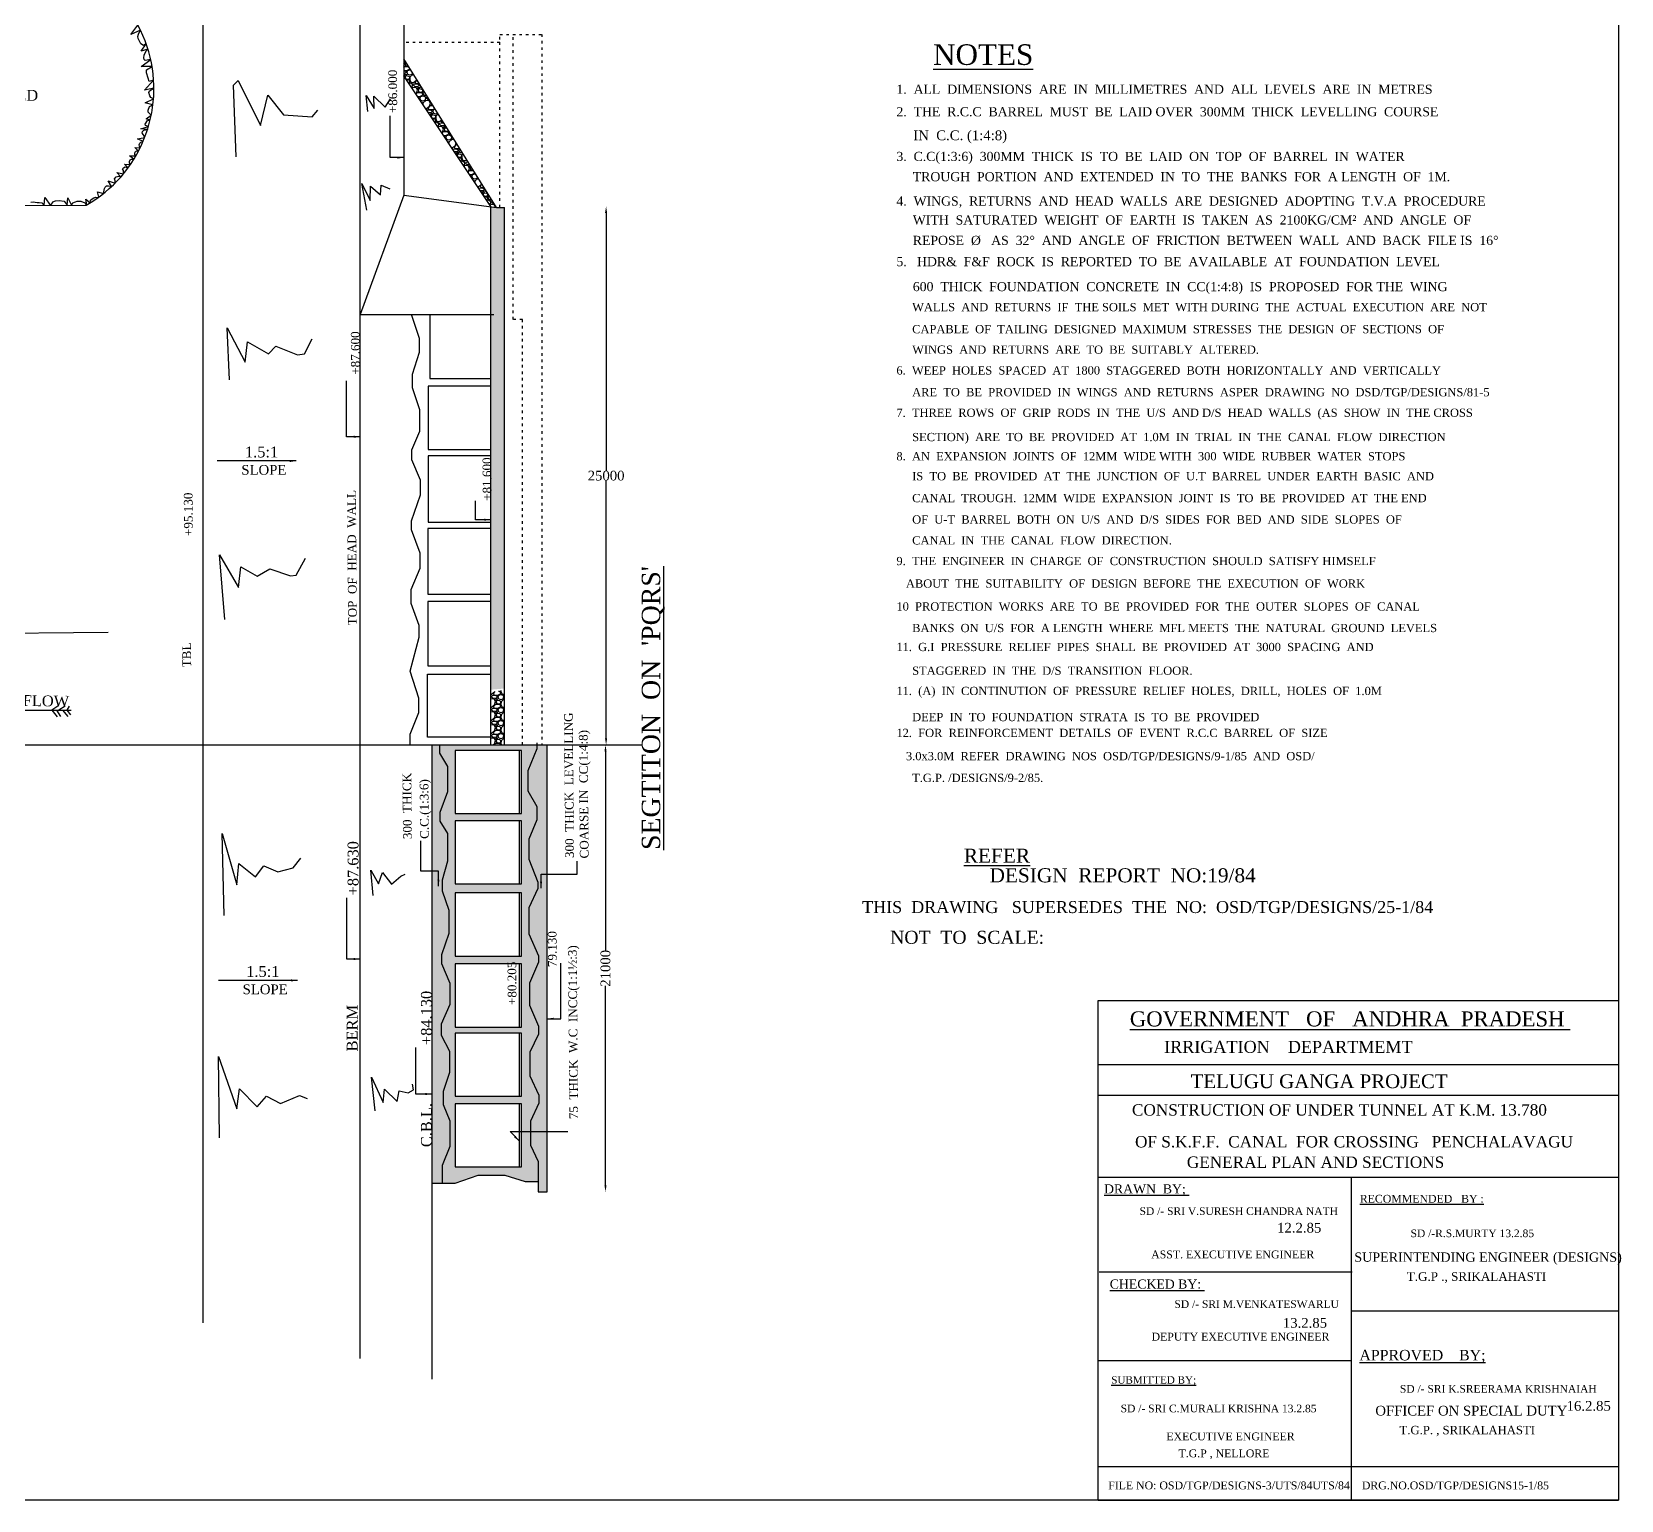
# Model space of a CAD drawing. Header units: millimetres. Extents: x -5026 to 211262, y 3161 to 110917.
# Drawn here: x 137974 to 211262, y 3161 to 70873 of the extents above; entities that cross this region are included whole.
import ezdxf

# ---------------------------------------------------------------- set-up
doc = ezdxf.new("R2010")
doc.units = ezdxf.units.MM
doc.header["$MEASUREMENT"] = 0
doc.linetypes.add('ACAD_ISO03W100', pattern=[30, 12, -18])
for name, color, linetype in [('DIM', 5, 'Continuous'), ('DWG.LINE', 10, 'Continuous'), ('HATCH', 2, 'Continuous'), ('TEXT', 7, 'Continuous')]:
    doc.layers.add(name, color=color, linetype=linetype)
doc.layers.add('DO LINE', color=3, linetype='Continuous', plot=False)
doc.layers.add('TITLE', color=7, linetype='Continuous', lineweight=30)
doc.styles.get("Standard").update_dxf_attribs({"font": 'TIMES.TTF', "height": 450})
doc.dimstyles.get("Standard").update_dxf_attribs({"dimtxt": 450, "dimasz": 300, "dimexe": 0.18, "dimexo": 0.0625, "dimgap": 0.09, "dimtad": 0, "dimtih": 1, "dimtoh": 1, "dimdec": 0, "dimzin": 0, "dimdsep": 46, "dimtxsty": 'Standard', "dimcen": 300, "dimclre": 256, "dimclrt": 4, "dimadec": 0, "dimazin": 0, "dimtfac": 1, "dimtdec": 0, "dimtofl": 0, "dimtmove": 0, "dimatfit": 3, "dimfxl": 5, "dimfxlon": 1, "dimtolj": 1, "dimtzin": 0, "dimarcsym": 0})
pattern_1 = [(50, (0, 0), (573.8081, -50.2017), [60, -660]), (355, (0, 0), (-111.001, 601.7537), [48, -528]), (100.4514, (47.8, -4.2), (462.8075, 551.5516), [50.9922, -560.9137]), (46.1842, (0, 160), (853.7928, -132.4152), [90, -990]), (96.6356, (71.15, 149), (747.73, 779.2943), [76.4882, -841.3704]), (351.1842, (0, 160), (747.7296, 779.295), [72, -792]), (21, (80, 120), (477.5256, -322.0951), [60, -660]), (326, (80, 120), (194.6523, 580.12), [48, -528]), (71.4514, (119.8, 93.16), (672.1781, 258.0244), [50.9922, -560.9137]), (37.5, (0, 0), (9.72788, 266.31508), [0, -521.6, 0, -536, 0, -530]), (7.5, (0, 0), (210.45563, 315.52937), [0, -305.6, 0, -509.6, 0, -202]), (327.5, (-178.4, 0), (427.05795, -18.0439), [0, -200, 0, -624, 0, -828]), (317.5, (-258.4, 0), (466.5489, 80.084), [0, -260, 0, -414.4, 0, -588])]
pattern_2 = [(228.0128, (432, 600), (-4799.998939, -5400.000805), [80.7216, -7991.4528]), (184.9697, (378, 540), (7200.000631, 599.9947842), [138.5208, -13713.555]), (132.5104, (240, 528), (5999.994431, -6600.005204), [97.6728, -9669.6192]), (267.2737, (6, 378), (599.9976106, 12000.000177), [126.1428, -12488.1348]), (292.8337, (0, 252), (-3000.0059433, 7199.997847), [123.693, -12245.6238]), (357.2737, (48, 138), (-12000.000177, 599.9976106), [126.1428, -12488.1348]), (37.6942, (174, 132), (-7800.0044074, -5999.994243), [166.8174, -16514.9094]), (72.2553, (306, 234), (4200.0064576, 13199.9977387), [157.4928, -15591.7926]), (121.4296, (354, 384), (-4800.0049405, 7799.997022), [126.57, -12530.4438]), (175.2364, (288, 492), (6600.000568, -599.99492), [144.4992, -7080.4578]), (222.3974, (144, 504), (-7200.0044106, -6599.9952492), [186.8688, -18500.025]), (138.8141, (600, 372), (-4200.001768, 3599.998388), [63.7806, -6314.3064]), (171.4692, (552, 414), (7799.998971, -1200.004746), [121.3422, -12012.9066]), (225, (432, 432), (-7e-14, -600.0002), [84.8526, -763.6752]), (203.1986, (390, 504), (2999.99984, 1200.000795), [45.6948, -4523.769]), (291.8014, (348, 486), (-599.999946, 1800.000164), [64.6218, -3166.4772]), (30.9638, (372, 426), (1799.998813, 1200.00149), [104.9574, -3393.6138]), (161.5651, (462, 480), (1200.00026, -599.99904), [75.8946, -1821.4722]), (16.3895, (0, 486), (6000.001319, 1799.995626), [106.32, -10525.707]), (70.3462, (102, 516), (-2399.997148, -6600.001281), [89.1966, -8830.4448]), (293.1986, (462, 600), (-1200.000795, 2999.99984), [91.389, -4478.0748]), (343.6105, (498, 516), (-6000.001319, 1799.995626), [106.32, -10525.707]), (339.444, (0, 114), (-3000.001107, 1199.997598), [102.528, -5023.8744]), (294.7751, (96, 78), (-2999.995314, 6600.002053), [85.9068, -8504.7858]), (66.8014, (468, 0), (1200.000795, 2999.99984), [91.389, -4478.0748]), (17.354, (504, 84), (-7800.0012115, -2399.996701), [100.5786, -9957.2544]), (69.444, (174, 0), (-1199.997598, -3000.001107), [51.264, -5075.1384]), (101.3099, (432, 0), (-599.99858, 2400.00045), [30.594, -3028.8174]), (165.9638, (426, 30), (1800.00033, -599.99883), [123.693, -2350.17]), (186.009, (306, 60), (5999.9998505, 599.9995905), [114.63, -11348.3538]), (303.6901, (372, 372), (-600.0008, 1199.99973), [86.5332, -2076.7974]), (353.1572, (420, 300), (10199.9996193, -1200.0047988), [151.0764, -14956.5378]), (60.9454, (570, 282), (-2400.000016, -4200.00023), [61.7736, -6115.6044]), (90, (600, 336), (-600, 600), [36, -564]), (120.2564, (294, 78), (2399.996932, -4200.001474), [83.3544, -8252.112]), (48.0128, (252, 150), (4799.998939, 5400.000805), [161.4432, -7910.7312]), (0, (360, 270), (600, 600), [156, -444]), (325.3048, (516, 270), (-5999.996555, 4200.005166), [94.8684, -9391.9644]), (254.0546, (594, 216), (-599.999934, -2400.000076), [87.3612, -4280.7048]), (207.646, (570, 132), (-11399.9974843, -6000.004628), [142.239, -14081.6844]), (175.4261, (444, 66), (-7800.000335, 599.9968807), [150.4794, -14897.4444])]

# ---------------------------------------------------------------- blocks, each defined once
blk = doc.blocks.new('*D109')
at = {"layer": 'Defpoints', "color": 0, "linetype": 'ByBlock', "ltscale": 0.2}
for p in [(164455, 62820), (164455, 37989), (164455, 37989)]:
    blk.add_point(p, dxfattribs=at)
at = {"layer": 'DIM', "lineweight": -2, "ltscale": 0.2}
blk.add_line((164455, 62820), (164455, 62820), dxfattribs=at)
at = {"layer": 'DIM', "color": 0, "linetype": 'ByBlock', "lineweight": -2, "ltscale": 0.2}
for p, q in [((164455, 62520), (164455, 50633)), ((164455, 38289), (164455, 50176))]:
    blk.add_line(p, q, dxfattribs=at)
at = {"layer": 'DIM', "linetype": 'ByBlock', "lineweight": -2, "ltscale": 0.2}
blk.add_line((164455, 37989), (164455, 37989), dxfattribs=at)
at = {"layer": 'DIM', "color": 0, "linetype": 'ByBlock', "ltscale": 0.2}
for points in [[(164405, 62520), (164505, 62520), (164455, 62820)], [(164405, 38289), (164505, 38289), (164455, 37989)]]:
    blk.add_solid(points, dxfattribs=at)
at = {"layer": 'DIM', "color": 4, "linetype": 'ByBlock', "ltscale": 0.2, "insert": (164455, 50404), "char_height": 450, "attachment_point": 5}
blk.add_mtext('\\A1;25000', dxfattribs=at)
blk = doc.blocks.new('*D110')
at = {"layer": 'Defpoints', "color": 0, "linetype": 'ByBlock', "ltscale": 0.2}
for p in [(164455, 37989), (164427, 17386), (164455, 17386)]:
    blk.add_point(p, dxfattribs=at)
at = {"layer": 'DIM', "lineweight": -2, "ltscale": 0.2}
blk.add_line((164432, 37989), (164427, 37989), dxfattribs=at)
at = {"layer": 'DIM', "color": 0, "linetype": 'ByBlock', "lineweight": -2, "ltscale": 0.2}
for p, q in [((164427, 37689), (164427, 28499)), ((164427, 17686), (164427, 26876))]:
    blk.add_line(p, q, dxfattribs=at)
at = {"layer": 'DIM', "linetype": 'ByBlock', "lineweight": -2, "ltscale": 0.2}
blk.add_line((164432, 17386), (164427, 17386), dxfattribs=at)
at = {"layer": 'DIM', "color": 0, "linetype": 'ByBlock', "ltscale": 0.2}
for points in [[(164377, 37689), (164477, 37689), (164427, 37989)], [(164377, 17686), (164477, 17686), (164427, 17386)]]:
    blk.add_solid(points, dxfattribs=at)
at = {"layer": 'DIM', "color": 4, "linetype": 'ByBlock', "ltscale": 0.2, "insert": (164427, 27687), "char_height": 450, "attachment_point": 5, "rotation": 90}
blk.add_mtext('\\A1;21000', dxfattribs=at)

msp = doc.modelspace()

# ---------------------------------------------------------------- hatches: boundary and pattern name
at = {"layer": 'HATCH', "linetype": 'ByBlock', "ltscale": 0.2}
h = msp.add_hatch(dxfattribs=at)
h.set_pattern_fill('GRAVEL', color=256, scale=600, style=0)
h.set_pattern_definition(pattern_2)
h.paths.add_polyline_path([(155126.2, 69626), (155126.2, 68839.8), (159133, 62809.9), (159393.9, 62775.9)])
h = msp.add_hatch(dxfattribs=at)
h.set_pattern_fill('GRAVEL', color=256, scale=600, style=0)
h.set_pattern_definition(pattern_2)
h.paths.add_polyline_path([(159777.5, 61961.4), (159777.5, 62775.9), (159393.9, 62775.9), (159133, 62809.9), (159133, 56088), (159777.5, 56290.3)])
h.paths.add_polyline_path([(159777.5, 56290.3), (159133, 56088), (159133, 46640.1), (159777.5, 46718.6)])
h.paths.add_polyline_path([(159777.5, 46718.6), (159133, 46640.1), (159133, 40533.6), (159777.5, 40589.2)])
h.paths.add_polyline_path([(159283, 49145.3), (159265.5, 51306.2), (158654.7, 51301.2), (158672.2, 49140.4)], flags=9)
h = msp.add_hatch(dxfattribs=at)
h.set_pattern_fill('GRAVEL', color=256, scale=600, style=0)
h.set_pattern_definition(pattern_2)
h.paths.add_polyline_path([(159777.5, 40520.8), (159133, 40411.9), (159133, 37989.3), (159777.5, 37989.3)])
h = msp.add_hatch(dxfattribs=at)
h.set_pattern_fill('AR-CONC', color=256, scale=80, style=0)
h.set_pattern_definition(pattern_1)
h.paths.add_polyline_path([(157196.5, 29300.5), (157196.5, 30368.8), (156888.7, 31261.2), (156888.7, 31754.6), (157138, 32634), (157138, 33910.5), (156781.6, 34468.3), (156781.6, 34874.2), (157147.2, 35822.8), (157147.2, 36997.4), (156770.7, 37613.4), (156770.7, 37989.3), (156419.2, 37989.3), (156419.2, 17777.5), (156897.8, 17777.5), (156897.8, 18596.8), (157247.3, 19470.7), (157247.3, 20655.9), (156939.4, 21404.1), (156939.4, 22004.7), (157239.2, 22882.8), (157239.2, 23862.9), (156851.9, 24599.4), (156851.9, 25112.4), (157247.4, 26025), (157247.4, 27002.2), (156859.2, 27912.5), (156859.2, 28309.7)])
h.paths.add_polyline_path([(156859.2, 28309.7), (156859.2, 27912.5), (157247.4, 27002.2), (157247.4, 26025), (156851.9, 25112.4), (156851.9, 24599.4), (157239.2, 23862.9), (157239.2, 22882.8), (156939.4, 22004.7), (156939.4, 21404.1), (157247.3, 20655.9), (157247.3, 19470.7), (156897.8, 18596.8), (156897.8, 17777.5), (157496.2, 17777.5), (158556.7, 18148.5), (159787.3, 18148.5), (160718.2, 17853.2), (161329.3, 17853.2), (161329.3, 18775.4), (160967.5, 19528.5), (160967.5, 20640.9), (161350.7, 21476.7), (161350.7, 21838.1), (160933, 22731.7), (160933, 23823), (161343.4, 24650.8), (161343.4, 25017.8), (160919.1, 25987.3), (160919.1, 27005.2), (161339.7, 27968.6), (161339.7, 28263.7), (160891.3, 29270.4), (160891.3, 30471.8), (161314.3, 31361.8), (161314.3, 31659.7), (160888.5, 32714.6), (160888.5, 33639), (161265.1, 34528.7), (161265.1, 35155.2), (160848.2, 35873.9), (160848.2, 36788.9), (161266.7, 37806.5), (161266.7, 37989.3), (156770.7, 37989.3), (156770.7, 37613.4), (157147.2, 36997.4), (157147.2, 35822.8), (156781.6, 34874.2), (156781.6, 34468.3), (157138, 33910.5), (157138, 32634), (156888.7, 31754.6), (156888.7, 31261.2), (157196.5, 30368.8), (157196.5, 29300.5)])
h.paths.add_polyline_path([(157491.5, 31165.8), (160555.8, 31165.8), (160555.8, 28255.3), (157491.5, 28255.3)], flags=16)
h.paths.add_polyline_path([(157491.5, 27890.1), (160555.8, 27890.1), (160555.8, 24979.6), (157491.5, 24979.6)], flags=16)
h.paths.add_polyline_path([(157491.5, 31581.4), (157491.5, 34491.9), (160555.8, 34491.9), (160555.8, 31581.4)], flags=16)
h.paths.add_polyline_path([(157491.5, 24701.6), (160555.8, 24701.6), (160555.8, 21791.1), (157491.5, 21791.1)], flags=16)
h.paths.add_polyline_path([(157491.5, 34826.7), (157491.5, 37737.2), (160555.8, 37737.2), (160555.8, 34826.7)], flags=16)
h.paths.add_polyline_path([(157491.5, 21438.2), (160555.8, 21438.2), (160555.8, 18527.7), (157491.5, 18527.7)], flags=16)
h.paths.add_polyline_path([(160434.6, 25894.2), (160417, 28055), (159806.2, 28050.1), (159823.8, 25889.2)], flags=24)
h = msp.add_hatch(dxfattribs=at)
h.set_pattern_fill('AR-CONC', color=256, scale=80, style=0)
h.set_pattern_definition(pattern_1)
h.paths.add_polyline_path([(161742.8, 37989.3), (161266.7, 37989.3), (161266.7, 37806.5), (160848.2, 36788.9), (160848.2, 35873.9), (161265.1, 35155.2), (161265.1, 34528.7), (160888.5, 33639), (160888.5, 32714.6), (161314.3, 31659.7), (161314.3, 31361.8), (160891.3, 30471.8), (160891.3, 29270.4), (161339.7, 28263.7), (161339.7, 27968.6), (160919.1, 27005.2), (160919.1, 25987.3), (161343.4, 25017.8), (161343.4, 24650.8), (160933, 23823), (160933, 22731.7), (161350.7, 21838.1), (161350.7, 21476.7), (160967.5, 20640.9), (160967.5, 19528.5), (161329.3, 18775.4), (161329.3, 17388.3), (161742.8, 17388.3)])

# ---------------------------------------------------------------- linework, layer by layer
at = {"layer": 'DIM', "linetype": 'ByBlock', "ltscale": 0.2}
for points in [[(139218.8, 39813.8), (138903.4, 39596.5), (139145, 39285.1)], [(139307.8, 39301.8), (139135, 39596.5)], [(139514.1, 39772.9), (139222.2, 39596.5)], [(139388.3, 39596.5), (139631.6, 39291.8)], [(139697, 39772.9), (139591.3, 39596.5), (139752.4, 39372.2)], [(155910.1, 32163.9), (155910.1, 33572.9)], [(163124.4, 32032.7), (163126.8, 32627.1)]]:
    msp.add_lwpolyline(points, dxfattribs=at)
at = {"layer": 'DO LINE', "linetype": 'ACAD_ISO03W100', "ltscale": 10}
for points in [[(159556.3, 70378.7), (155126.2, 70378.7)], [(159556.3, 62775.9), (159556.3, 70524.5), (159556.3, 70754.7), (161488.2, 70754.7), (161488.2, 37989.3)], [(160600.6, 57605.2), (160169.4, 57605.2), (160169.4, 70754.7)], [(160600.6, 37989.3), (160600.6, 57605.2)]]:
    msp.add_lwpolyline(points, dxfattribs=at)
at = {"layer": 'DO LINE', "linetype": 'ByBlock', "ltscale": 0.2}
msp.add_lwpolyline([(3888.4, 37989.3), (166135.9, 37989.3)], dxfattribs=at)
at = {"layer": 'DWG.LINE', "linetype": 'ByBlock', "ltscale": 0.2}
for points in [[(145867.3, 82162.5), (145867.3, 11334.7)], [(155126.2, 82321), (155126.2, 63332.2), (159393.9, 62775.9)], [(153118.8, 9694.7), (153118.8, 71377.3), (157966.5, 78546.4)], [(159393.9, 62775.9), (155126.2, 69626)], [(159133, 62809.9), (155126.2, 68839.8)], [(155126.2, 63332.2), (153118.8, 57839.7), (159284, 57839.7)], [(159133, 37989.3), (159133, 62809.9)], [(159393.9, 62775.9), (159777.5, 62775.9)], [(159777.5, 61961.4), (159777.5, 62775.9)], [(159777.5, 37989.3), (159777.5, 61961.4)], [(155423.7, 37989.3), (155423.7, 38489.7), (155818.6, 39480.4), (155818.6, 40144.5), (155424, 41395.9), (155834.7, 42963.4), (155834.7, 43494.4), (155471.7, 44515.3), (155471.7, 45159.5), (155874.5, 46142.9), (155874.5, 46830.4), (155483.7, 47900.5), (155483.7, 48314.4), (155898.3, 49527.7), (155898.3, 50196), (155495.6, 51135.5), (155495.6, 51588.8), (155864.6, 52461.2), (155864.6, 53446), (155530.3, 54450.4), (155530.3, 55088.9), (155858.6, 56092.9), (155858.6, 56735.8), (155480.1, 57839.7)], [(156325, 57839.7), (156325, 54893), (159133, 54893)], [(159133, 54534.9), (156247.2, 54534.9), (156247.2, 51608.1), (159133, 51608.1)], [(159133, 51312.8), (156245, 51312.8), (156245, 48254.5), (159133, 48254.5)], [(159133, 47966.3), (156228.2, 47966.3), (156228.2, 44939.2), (159133, 44939.2)], [(159133, 44608.8), (156231.1, 44608.8), (156231.1, 41639.7), (159133, 41639.7)], [(159133, 38348.2), (156213.9, 38348.2), (156213.9, 41247), (159133, 41247)], [(156419.2, 37989.3), (156419.2, 8744.8)], [(156770.7, 37989.3), (156770.7, 37613.4), (157147.2, 36997.4), (157147.2, 35822.8), (156781.6, 34874.2), (156781.6, 34468.3), (157138, 33910.5), (157138, 32634), (156888.7, 31754.6), (156888.7, 31261.2), (157196.5, 30368.8), (157196.5, 29300.5), (156859.2, 28309.7), (156859.2, 27912.5), (157247.4, 27002.2), (157247.4, 26025), (156851.9, 25112.4), (156851.9, 24599.4), (157239.2, 23862.9), (157239.2, 22882.8), (156939.4, 22004.7), (156939.4, 21404.1), (157247.3, 20655.9), (157247.3, 19470.7), (156897.8, 18596.8), (156897.8, 17777.5)], [(160455.1, 34826.7), (160455.1, 37737.2)], [(161266.7, 38078.1), (161266.7, 37806.5), (160848.2, 36788.9), (160848.2, 35873.9), (161265.1, 35155.2), (161265.1, 34528.7), (160888.5, 33639), (160888.5, 32714.6), (161314.3, 31659.7), (161314.3, 31361.8), (160891.3, 30471.8), (160891.3, 29270.4), (161339.7, 28263.7), (161339.7, 27968.6), (160919.1, 27005.2), (160919.1, 25987.3), (161343.4, 25017.8), (161343.4, 24650.8), (160933, 23823), (160933, 22731.7), (161350.7, 21838.1), (161350.7, 21476.7), (160967.5, 20640.9), (160967.5, 19528.5), (161329.3, 18775.4), (161329.3, 17388.3)], [(161329.3, 17388.3), (161742.8, 17388.3), (161742.8, 37989.3)], [(160455.1, 31581.4), (160455.1, 34491.9)], [(160455.1, 28255.3), (160455.1, 31165.8)], [(160455.1, 24979.6), (160455.1, 27890.1)], [(160455.1, 21791.1), (160455.1, 24701.6)], [(160455.1, 18527.7), (160455.1, 21438.2)], [(156419.2, 17777.5), (157496.2, 17777.5), (158556.7, 18148.5), (159787.3, 18148.5), (160718.2, 17853.2), (161329.3, 17853.2)]]:
    msp.add_lwpolyline(points, dxfattribs=at)
at = {"layer": 'DWG.LINE', "color": 1, "linetype": 'ByBlock', "ltscale": 0.2}
for points in [[(124963.7, 62815.6), (140482.9, 62873.6)], [(128654.7, 43059.8), (141487.9, 43188.5)]]:
    msp.add_lwpolyline(points, dxfattribs=at)
at = {"layer": 'DWG.LINE', "linetype": 'ByBlock', "ltscale": 0.2}
for points in [[(160555.8, 34826.7), (160555.8, 37737.2), (157491.5, 37737.2), (157491.5, 34826.7), (160555.8, 34826.7)], [(160555.8, 31581.4), (160555.8, 34491.9), (157491.5, 34491.9), (157491.5, 31581.4), (160555.8, 31581.4)], [(160555.8, 28255.3), (160555.8, 31165.8), (157491.5, 31165.8), (157491.5, 28255.3), (160555.8, 28255.3)], [(160555.8, 24979.6), (160555.8, 27890.1), (157491.5, 27890.1), (157491.5, 24979.6), (160555.8, 24979.6)], [(160555.8, 21791.1), (160555.8, 24701.6), (157491.5, 24701.6), (157491.5, 21791.1), (160555.8, 21791.1)], [(160555.8, 18527.7), (160555.8, 21438.2), (157491.5, 21438.2), (157491.5, 18527.7), (160555.8, 18527.7)]]:
    msp.add_lwpolyline(points, close=True, dxfattribs=at)
msp.add_arc((137408.7, 68253.4), 6196.2, 299.745568, 92.139413, dxfattribs=at)
at = {"layer": 'HATCH', "linetype": 'ByBlock', "ltscale": 0.2}
for points in [[(137923, 63016.5), (138040, 63034.5), (138223, 63006.5), (138309.5, 63006.5), (138434, 62983), (138540, 62866.4), (138569, 63229), (138831.5, 62867.4), (138927.5, 62981.5), (138945, 63027), (139071.5, 63072.5), (139231.5, 63093), (139461.5, 63056.5), (139609.5, 62870.4), (139638.5, 63222), (139800, 62871.1), (139860, 62980), (139993.5, 63037), (140067, 63057.5), (140233, 63057.5), (140425.5, 62984.5), (140465, 62921.5), (140511.8, 62890.2), (140462, 63157.5), (140667.5, 62983.4), (140683.5, 63115), (140754, 63169), (140836, 63216), (140933.5, 63247), (141041, 63233.5), (141069.2, 63254.1), (141005.5, 63498), (141286.4, 63420.6), (141322.5, 63650.5), (141362.5, 63713.5), (141411, 63762), (141509, 63766.5), (141651.7, 63737.9), (141502, 63998.5), (141812.7, 63894.8), (141820.5, 63998), (141787.5, 64094), (141865, 64190), (141980, 64216), (142079.7, 64182.2), (141896, 64392), (142197.2, 64321), (142198.5, 64479), (142149.5, 64547), (142210, 64601), (142273.5, 64638.5), (142414.6, 64601.8), (142248, 64768), (142517.6, 64747.4), (142478, 64827), (142485, 64890.5), (142506, 64963), (142574, 65000.5), (142684.6, 65004.2), (142480.5, 65148), (142773.7, 65153.4), (142729, 65221.5), (142722, 65285), (142752.5, 65355), (142797.5, 65378.5), (142895.7, 65374.9), (142729, 65535.5), (142967.5, 65516.1), (142933.5, 65592), (142931, 65667), (142959, 65740), (143004, 65786.5), (143102, 65808.2), (142853.5, 65941.5), (143180.7, 66000.3), (143109.5, 66137), (143060, 66207), (143074, 66273), (143137.5, 66329), (143224.5, 66359.5), (143308.6, 66360.3), (143006, 66394.5), (143353.7, 66507.1), (143224.5, 66550), (143194, 66613), (143302, 66782), (143431.2, 66796.5), (143241, 66860), (143483.7, 67034.1), (143344.5, 67169.5), (143344.5, 67256), (143400.5, 67425), (143560.3, 67511.1), (143197, 67594.5), (143587.3, 67787), (143457, 67848.5), (143410.5, 67914.5), (143368, 68071.5), (143403.5, 68155.5), (143604.8, 68280.1), (143171.5, 68188), (143592.9, 68639), (143393.5, 68577), (143345.5, 68739), (143267.5, 68978.5), (143255.5, 69116.5), (143520.9, 69270.2), (143021.5, 69266), (143457.4, 69597), (143195.5, 69551.5), (143160.5, 69599), (143133.5, 69669.5), (143152, 69794.5), (143250, 69998.5), (143330.7, 70076.1), (143011, 69973.5), (143251.5, 70315.8), (143119, 70246), (143000.5, 70310.5), (142936, 70433), (142871.5, 70560), (142867.5, 70649), (142890, 70768.5), (142923.5, 70841), (142986.5, 70951.7), (142545, 70741.5), (142867.5, 71184.9)], [(147402.2, 65108.2), (147279.1, 68416.5), (147488.4, 68628.9), (148517.6, 66552.3), (148855.5, 67956.1), (149576.7, 67038.4), (150906.9, 66958.7), (151157.4, 67258.2)], [(153469.4, 67200.6), (153388.3, 67938.1), (153761.4, 67338.4), (153745.2, 67897.6), (154264.3, 67395.1), (154515.8, 67784.2)], [(153415.5, 62640.5), (153194.2, 63883.4), (153581.6, 63086.7), (153586.6, 63752.7), (154052, 63358.2), (154089.8, 63805.5), (154480, 63634.7)], [(147084.2, 54820.6), (146982.5, 57218.6), (147806.5, 55641.4), (147913.6, 56582.4), (148892.8, 56015.7), (149229.9, 56373.9), (150222.8, 55977.8), (150549.2, 56025.9), (150902.4, 56715.6)], [(146874, 43774.8), (146631.1, 46760.3), (147499.6, 45246.1), (147612.1, 46202.5), (148372.5, 45774.4), (148945.2, 46111), (149898.9, 45787.8), (150165, 45813.3), (150589.3, 46606.6)], [(146838.2, 30119.8), (146745, 33906.3), (147430.2, 31540.1), (147523.3, 32523.8), (148295, 31912.3), (148680.8, 32417.4), (149319.5, 32131.6), (150021.3, 32318.9), (150379.1, 32771.5)], [(153721.1, 31041.7), (153611.1, 32213.9), (153954.8, 31582), (154138.2, 32108.6), (154564.4, 31563.7), (154990.7, 31934.6), (155196.9, 32030.8)], [(146624.2, 19873.2), (146576.7, 23614.7), (147432.6, 21215.4), (147548.4, 22131.1), (148369.6, 21293), (148797.9, 21797.1), (149449, 21457.1), (150313.2, 21820.8), (150671, 21686)], [(153811.6, 21113.9), (153641.2, 22675), (154172.3, 21502.4), (154231.3, 22111.7), (154828, 21541.7), (154906.6, 22033), (155332.8, 21947.9), (155568.9, 22078.9), (155523, 22340.9)]]:
    msp.add_lwpolyline(points, dxfattribs=at)
at = {"layer": 'TITLE', "lineweight": 30}
for p, q in [((187138.9, 26202.6), (211138.9, 26202.6)), ((211138.9, 26202.6), (211138.9, 3160.9)), ((187138.9, 23248.9), (211138.9, 23248.9)), ((187138.9, 21841.6), (211138.9, 21841.6)), ((187138.9, 18060.1), (211138.9, 18060.1)), ((187188.9, 13692.4), (198861.8, 13692.4)), ((187138.9, 9609.4), (198811.8, 9609.4)), ((211138.9, 4694.1), (187138.9, 4694.1)), ((187138.9, 3160.9), (211138.9, 3160.9))]:
    msp.add_line(p, q, dxfattribs=at)
at = {"layer": 'TITLE', "linetype": 'ByBlock', "ltscale": 0.2}
msp.add_lwpolyline([(-5026.4, 110916.5), (211138.9, 110916.5), (211138.9, 3160.9), (-5026.4, 3160.9)], close=True, dxfattribs=at)
at = {"layer": 'TITLE'}
msp.add_lwpolyline([(187138.9, 3160.9), (187138.9, 26202.6)], dxfattribs=at)
at = {"layer": 'TITLE', "lineweight": 30}
for points in [[(198811.8, 18060.1), (198811.8, 3160.9)], [(198811.8, 11888.3), (211138.9, 11888.3)]]:
    msp.add_lwpolyline(points, dxfattribs=at)

# ---------------------------------------------------------------- texts
at = {"layer": 'TEXT', "linetype": 'ByBlock', "ltscale": 0.2}
for s, height, p in [('%%UNOTES', 950, (179530.7, 69345.7)), ('300  THICK  GROUTED', 500, (130463.9, 67694.7)), ('1.  ALL  DIMENSIONS  ARE  IN  MILLIMETRES  AND  ALL  LEVELS  ARE  IN  METRES', 420, (177841.2, 68014.4)), ('2.  THE  R.C.C  BARREL  MUST  BE  LAID OVER  300MM  THICK  LEVELLING  COURSE', 420, (177841.2, 66975.7)), ('  IN  C.C. (1:4:8)', 450, (178281.1, 65874.1)), ('3.  C.C(1:3:6)  300MM  THICK  IS  TO  BE  LAID  ON  TOP  OF  BARREL  IN  WATER', 420, (177841.2, 64916.2)), ('  TROUGH  PORTION  AND  EXTENDED  IN  TO  THE  BANKS  FOR  A LENGTH  OF  1M.', 420, (178281.1, 63981.3)), ('4.  WINGS,  RETURNS  AND  HEAD  WALLS  ARE  DESIGNED  ADOPTING  T.V.A  PROCEDURE', 420, (177841.2, 62858)), ('  WITH  SATURATED  WEIGHT  OF  EARTH  IS  TAKEN  AS  2100KG/CM²  AND  ANGLE  OF', 420, (178281.1, 61985.1)), ('  REPOSE  %%C   AS  32%%D  AND  ANGLE  OF  FRICTION  BETWEEN  WALL  AND  BACK  FILE IS  16%%D', 420, (178281.1, 61044.6)), ('5.   HDR&  F&F  ROCK  IS  REPORTED  TO  BE  AVAILABLE  AT  FOUNDATION  LEVEL', 420, (177841.2, 60064.1)), ('  600  THICK  FOUNDATION  CONCRETE  IN  CC(1:4:8)  IS  PROPOSED  FOR THE  WING', 420, (178281.1, 58912.3)), ('  WALLS  AND  RETURNS  IF  THE SOILS  MET  WITH DURING  THE  ACTUAL  EXECUTION  ARE  NOT', 380, (178281.1, 57986.1)), ('  CAPABLE  OF  TAILING  DESIGNED  MAXIMUM  STRESSES  THE  DESIGN  OF  SECTIONS  OF', 380, (178281.1, 56971.2)), ('  WINGS  AND  RETURNS  ARE  TO  BE  SUITABLY  ALTERED.', 380, (178281.1, 56025.2)), ('6.  WEEP  HOLES  SPACED  AT  1800  STAGGERED  BOTH  HORIZONTALLY  AND  VERTICALLY', 380, (177841.2, 55068.6)), ('  ARE  TO  BE  PROVIDED  IN  WINGS  AND  RETURNS  ASPER  DRAWING  NO  DSD/TGP/DESIGNS/81-5', 380, (178281.1, 54064.3)), ('7.  THREE  ROWS  OF  GRIP  RODS  IN  THE  U/S  AND D/S  HEAD  WALLS  (AS  SHOW  IN  THE CROSS', 380, (177841.2, 53116.5)), ('  SECTION)  ARE  TO  BE  PROVIDED  AT  1.0M  IN  TRIAL  IN  THE  CANAL  FLOW  DIRECTION ', 380, (178281.1, 51996.8)), ('1.5:1', 500, (147802.2, 51246.1)), ('8.  AN  EXPANSION  JOINTS  OF  12MM  WIDE WITH  300  WIDE  RUBBER  WATER  STOPS', 380, (177841.2, 51109.9)), ('SLOPE', 450, (147637, 50448)), ('  IS  TO  BE  PROVIDED  AT  THE  JUNCTION  OF  U.T  BARREL  UNDER  EARTH  BASIC  AND', 380, (178281.1, 50191.4)), ('  CANAL  TROUGH.  12MM  WIDE  EXPANSION  JOINT  IS  TO  BE  PROVIDED  AT  THE END', 380, (178281.1, 49181.9)), ('  OF  U-T  BARREL  BOTH  ON  U/S  AND  D/S  SIDES  FOR  BED  AND  SIDE  SLOPES  OF', 380, (178281.1, 48194.6)), ('  CANAL  IN  THE  CANAL  FLOW  DIRECTION.', 380, (178281.1, 47232.8)), ('9.  THE  ENGINEER  IN  CHARGE  OF  CONSTRUCTION  SHOULD  SATISFY HIMSELF', 380, (177841.2, 46279.4)), ('ABOUT  THE  SUITABILITY  OF  DESIGN  BEFORE  THE  EXECUTION  OF  WORK', 380, (178281.1, 45240.5)), ('10  PROTECTION  WORKS  ARE  TO  BE  PROVIDED  FOR  THE  OUTER  SLOPES  OF  CANAL', 380, (177841.2, 44184.1)), ('  BANKS  ON  U/S  FOR  A LENGTH  WHERE  MFL MEETS  THE  NATURAL  GROUND  LEVELS', 380, (178281.1, 43190.7)), ('11.  G.I  PRESSURE  RELIEF  PIPES  SHALL  BE  PROVIDED  AT  3000  SPACING  AND', 380, (177841.2, 42315.7)), ('  STAGGERED  IN  THE  D/S  TRANSITION  FLOOR.', 380, (178281.1, 41221.9)), ('11.  (A)  IN  CONTINUTION  OF  PRESSURE  RELIEF  HOLES,  DRILL,  HOLES  OF  1.0M', 380, (177841.2, 40289.6)), ('  DEEP  IN  TO  FOUNDATION  STRATA  IS  TO  BE  PROVIDED  ', 380, (178281.1, 39083.7)), ('12.  FOR  REINFORCEMENT  DETAILS  OF  EVENT  R.C.C  BARREL  OF  SIZE', 380, (177841.2, 38353.9)), ('3.0x3.0M  REFER  DRAWING  NOS  OSD/TGP/DESIGNS/9-1/85  AND  OSD/', 380, (178281.1, 37282.8)), ('  T.G.P. /DESIGNS/9-2/85.', 380, (178281.1, 36280.5)), ('%%UREFER', 650, (180949.3, 32555.1)), ('DESIGN  REPORT  NO:19/84', 650, (182137.6, 31651.3)), ('THIS  DRAWING   SUPERSEDES  THE  NO:  OSD/TGP/DESIGNS/25-1/84', 550, (176262.5, 30236.9)), ('NOT  TO  SCALE:', 600, (177552, 28817.8)), ('1.5:1', 500, (147861.3, 27292.6)), ('SLOPE', 450, (147696.1, 26494.5))]:
    msp.add_text(s, height=height, dxfattribs=at).set_placement(p)
for s, height, rotation, p in [('+86.000', 400, 90.464547, (154824.4, 67123.9)), ('+87.600', 400, 90.464547, (153101.3, 55058.8)), ('+81.600', 400, 90.464547, (159172.3, 49246.2)), ('+95.130', 400, 90.464547, (145399, 47624)), ('TOP  OF  HEAD  WALL', 400, 90.464547, (152962.6, 43503.3)), ('TBL', 400, 90.464547, (145323.8, 41570.9)), ('DRAIN  FLOW', 500, 358.976723, (134783.7, 39838)), ('300  THICK  LEVELLING', 400, 90.464547, (162972, 32775.2)), ('COARSE IN  CC(1:4:8)', 400, 90.464547, (163647.8, 32755)), ('300  THICK  ', 400, 90.464547, (155493.3, 33646.4)), ('C.C.(1:3:6)', 400, 90.464547, (156280.3, 33658.7)), ('+87.630', 500, 90, (153036.7, 31049.6)), ('79.130', 400, 90.464547, (162179.5, 27744.6)), ('75  THICK  W.C  INCC(1:1½:3)', 400, 90.464547, (163163.3, 20731)), ('+80.205', 400, 90.464547, (160323.9, 25995.1)), ('+84.130', 500, 90, (156419.2, 24147.6)), ('BERM', 500, 90, (152994.7, 23857.6)), ('C.B.L.', 500, 90, (156419.2, 19441))]:
    msp.add_text(s, height=height, rotation=rotation, dxfattribs=at).set_placement(p)
at = {"layer": 'TITLE', "linetype": 'ByBlock', "ltscale": 0.2}
msp.add_text("%%USEGTITON  ON  'PQRS'", height=850, rotation=90, dxfattribs=at).set_placement((166948.2, 33142.6))
at = {"layer": 'TITLE', "lineweight": 30}
for s, height, p in [('%%UGOVERNMENT   OF   ANDHRA  PRADESH ', 694.369, (188604, 25008.5)), ('IRRIGATION    DEPARTMEMT ', 552.73, (190186, 23788.7)), ('TELUGU GANGA PROJECT', 635.836, (191411.2, 22161.6)), ('CONSTRUCTION OF UNDER TUNNEL AT K.M. 13.780', 524.776, (188702.9, 20896.1)), (' OF S.K.F.F.  CANAL  FOR CROSSING   PENCHALAVAGU', 524.776, (188646.5, 19429)), ('GENERAL PLAN AND SECTIONS', 524.776, (191233.7, 18484.9)), ('%%UDRAWN  BY; ', 419.851, (187414.6, 17305.5)), ('%%URECOMMENDED   BY :', 360.307, (199209.9, 16881.6)), ('SD /- SRI V.SURESH CHANDRA NATH', 351.711, (189052.2, 16315.7)), ('12.2.85', 449.81, (195395.2, 15500.4)), ('SD /-R.S.MURTY 13.2.85', 351.711, (201548.1, 15291.2)), ('ASST. EXECUTIVE ENGINEER', 360.81, (189588.4, 14313.3)), ('SUPERINTENDING ENGINEER (DESIGNS)', 429.901, (198954, 14155.4)), ('%%UCHECKED BY: ', 419.851, (187679.2, 12918.9)), ('T.G.P ., SRIKALAHASTI', 399.194, (201374.1, 13276)), ('SD /- SRI M.VENKATESWARLU', 351.711, (190660.1, 12028.5)), ('13.2.85', 449.81, (195659.8, 11113.8)), ('DEPUTY EXECUTIVE ENGINEER', 360.81, (189604.2, 10522.9)), ('%%UAPPROVED    BY;', 484.443, (199190.7, 9608.1)), ('%%USUBMITTED BY;', 339.112, (187748.1, 8537.5)), ('SD /- SRI K.SREERAMA KRISHNAIAH', 351.711, (201056, 8120.2)), ('SD /- SRI C.MURALI KRISHNA 13.2.85', 351.711, (188180.6, 7215.1)), ('OFFICEF ON SPECIAL DUTY', 449.808, (199925, 7065.5)), ('16.2.85', 449.81, (208745.1, 7287.6)), ('EXECUTIVE ENGINEER', 360.81, (190288.5, 5922)), ('T.G.P. , SRIKALAHASTI', 387.555, (201041, 6201.7)), ('T.G.P , NELLORE', 360.81, (190848.9, 5141.2)), ('FILE NO: OSD/TGP/DESIGNS-3/UTS/84UTS/84', 360.81, (187606.7, 3662.7)), ('DRG.NO.OSD/TGP/DESIGNS15-1/85', 360.81, (199302, 3662.7))]:
    msp.add_text(s, height=height, dxfattribs=at).set_placement(p)

# ---------------------------------------------------------------- dimensions: what is measured, and where the dimension line sits
at = {"layer": 'DIM', "linetype": 'ByBlock', "ltscale": 0.2}
dim = msp.add_aligned_dim(p1=(164455.3, 62819.6), p2=(164455.3, 37989.3), distance=0, text='25000', dimstyle='Standard', dxfattribs=at)
dim.commit()
dim.dimension.update_dxf_attribs({"geometry": '*D109', "text_midpoint": (164455.3, 50404.5)})
dim = msp.add_aligned_dim(p1=(164455.3, 37989.3), p2=(164455.3, 17385.5), distance=-28.1, text='21000', dimstyle='Standard', dxfattribs=at)
dim.commit()
dim.dimension.update_dxf_attribs({"geometry": '*D110', "text_midpoint": (164427.2, 27687.4), "text_rotation": 90})

# ---------------------------------------------------------------- leaders
for points in [[(155126.2, 65071.3), (154504, 65071.3), (154504, 67002.6)], [(153118.8, 52198.1), (152488.9, 52198.1), (152488.9, 54779.3)], [(150168.2, 51082.9), (146520, 51082.9)], [(159133, 48373), (158430.5, 48373), (158430.5, 49249)], [(133661.8, 39596.5), (139783.1, 39596.5)], [(156724.2, 31474.8), (156724.2, 32163.9), (155910.1, 32163.9)], [(161456.4, 31384.9), (161456.4, 32032.7), (163124.4, 32032.7)], [(153118.8, 28117.1), (152496.5, 28117.1), (152496.5, 30939.9)], [(161742.8, 25362.2), (162371.6, 25362.2), (162371.6, 27923.4)], [(150227.2, 27129.4), (146579.1, 27129.4)], [(156419.2, 21891), (155675.4, 21891), (155675.4, 24029.5)], [(160455.1, 19711.8), (160026.6, 20164.7), (162684.4, 20164.7)]]:
    msp.add_leader(points, dimstyle='Standard', override={"dimgap": 0.09, "dimtad": 0}, dxfattribs=at)

doc.saveas('drawing.dxf')
